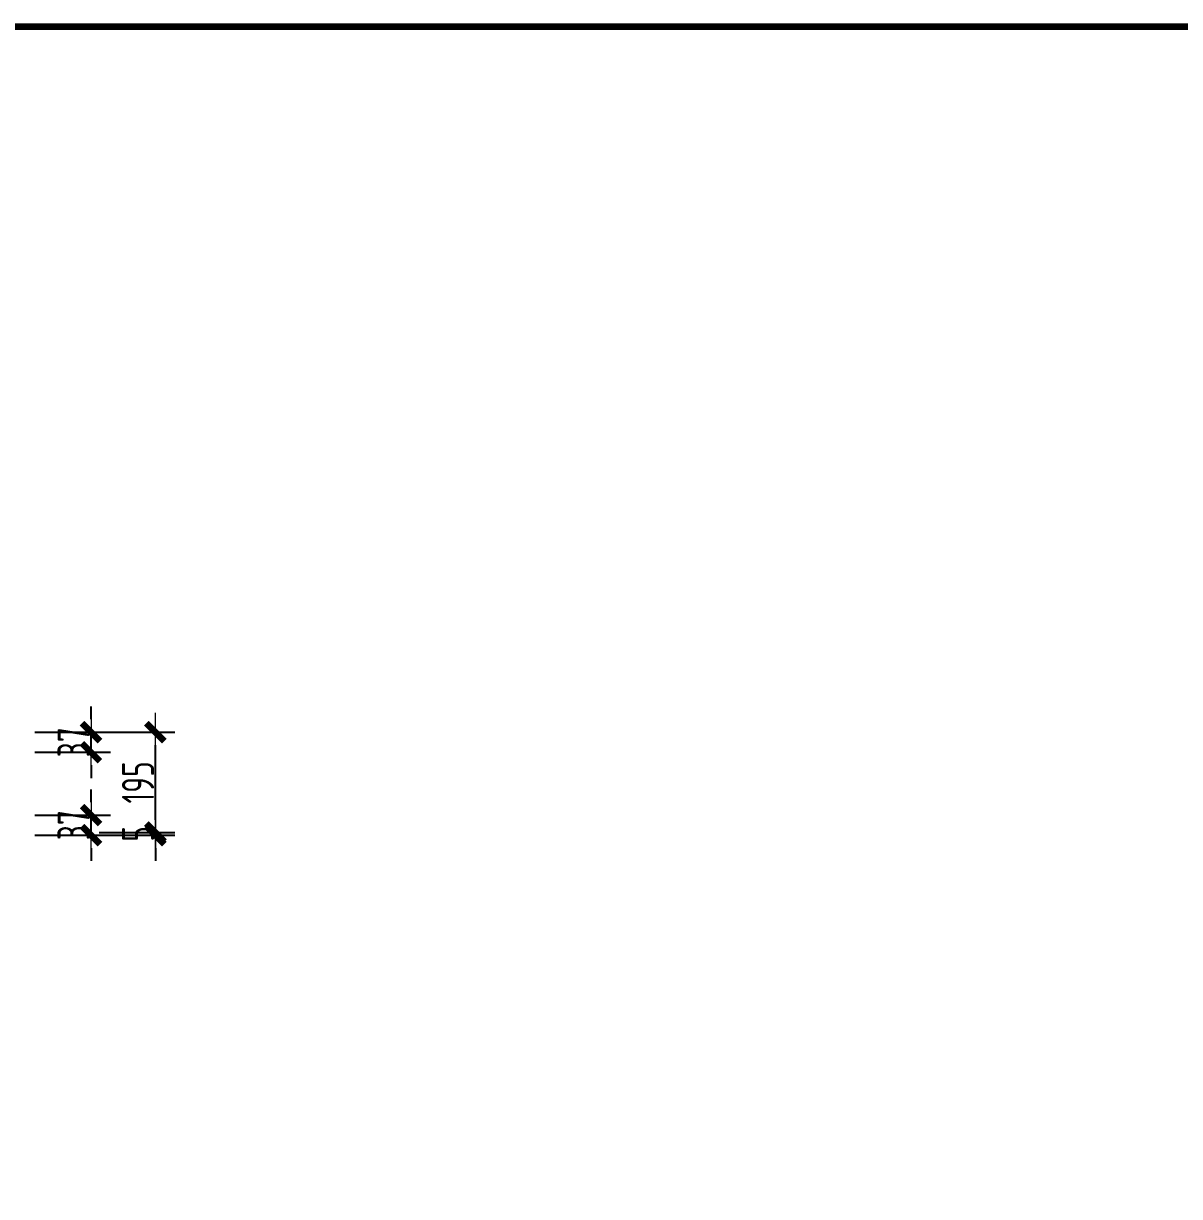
# Model space of a CAD drawing. Extents: x -85320 to 1679916, y -1321939 to 627.
# Drawn here: x 1222215 to 1231196, y -1086029 to -1076917 of the extents above; entities that cross this region are included whole.
import ezdxf

# ---------------------------------------------------------------- set-up
doc = ezdxf.new("R2010")
doc.units = 0
doc.header["$LTSCALE"] = 1000
doc.layers.add('BORDER', color=7, linetype='Continuous')
doc.layers.add('拉模', color=7, linetype='Continuous')
doc.layers.add('预制墙详图标注', color=3, linetype='Continuous', lineweight=18)
doc.styles.add('样式 1', font='yjkeng.shx', dxfattribs={"width": 0.7, "bigfont": 'yjkchn.shx'})
doc.dimstyles.new('盈建科结构', dxfattribs={"dimscale": 100, "dimtxt": 2.5, "dimasz": 1, "dimexe": 1.5, "dimexo": 0.625, "dimgap": 0.1, "dimtad": 1, "dimdec": 0, "dimrnd": 1, "dimzin": 0, "dimdsep": 46, "dimtxsty": '样式 1', "dimblk": '_yjkbk', "dimblk1": 'ARCHTICK', "dimblk2": 'ARCHTICK', "dimcen": 0.09, "dimadec": 0, "dimazin": 0, "dimtfac": 1, "dimtdec": 4, "dimtix": 1, "dimtmove": 2, "dimatfit": 3, "dimfxl": 1, "dimtolj": 1, "dimtzin": 0, "dimarcsym": 0})

# ---------------------------------------------------------------- blocks, each defined once
blk = doc.blocks.new('图框1')
at = {"layer": 'BORDER', "const_width": 50}
blk.add_lwpolyline([(1377778.9, -823088.7), (1377778.9, -783088.7), (1433678.9, -783088.7), (1433678.9, -823088.7)], close=True, dxfattribs=at)
blk = doc.blocks.new('_yjkbk')
blk.add_line((-1, 0), (1.5, 0))
blk.add_lwpolyline([(-0.7, -0.7, 0.5, 0.5, 0), (0.7, 0.7, 0.5, 0.5, 0)], format="xyseb")
blk = doc.blocks.new('*D3667')
at = {"layer": 'Defpoints', "color": 0, "transparency": 16777216}
for p in [(1222240.1, -1083066.1), (1222740.1, -1083066.1), (1222240.1, -1083222.1)]:
    blk.add_point(p, dxfattribs=at)
at = {"layer": '预制墙详图标注', "color": 0, "lineweight": -2, "transparency": 16777216}
for p, q in [((1222740.1, -1082966.1), (1222740.1, -1082866.1)), ((1222302.6, -1083066.1), (1222890.1, -1083066.1)), ((1222740.1, -1083222.1), (1222740.1, -1083066.1)), ((1222302.6, -1083222.1), (1222890.1, -1083222.1)), ((1222740.1, -1083322.1), (1222740.1, -1083422.1))]:
    blk.add_line(p, q, dxfattribs=at)
at = {"layer": '预制墙详图标注', "color": 0, "lineweight": -2, "transparency": 16777216, "xscale": 100, "yscale": 100, "zscale": 100}
for p, rotation in [((1222740.1, -1083066.1), 270), ((1222740.1, -1083222.1), 90)]:
    blk.add_blockref('_yjkbk', p, dxfattribs=dict(at, rotation=rotation))
at = {"layer": '预制墙详图标注', "color": 0, "transparency": 16777216, "insert": (1222730.1, -1083144.1), "char_height": 250, "attachment_point": 8, "rotation": 90, "style": '样式 1'}
blk.add_mtext('\\A1;37', dxfattribs=at)
blk = doc.blocks.new('_ArchTick')
at = {"color": 0, "linetype": 'ByBlock', "const_width": 0.4}
blk.add_lwpolyline([(-0.5, -0.5), (0.5, 0.5)], dxfattribs=at)
blk = doc.blocks.new('*D3668')
at = {"layer": 'Defpoints', "color": 0, "transparency": 16777216}
for p in [(1222240.1, -1082422.1), (1222740.1, -1082422.1), (1222240.1, -1082578.1)]:
    blk.add_point(p, dxfattribs=at)
at = {"layer": '预制墙详图标注', "color": 0, "lineweight": -2, "transparency": 16777216}
for p, q in [((1222740.1, -1082322.1), (1222740.1, -1082222.1)), ((1222302.6, -1082422.1), (1222890.1, -1082422.1)), ((1222740.1, -1082578.1), (1222740.1, -1082422.1)), ((1222302.6, -1082578.1), (1222890.1, -1082578.1)), ((1222740.1, -1082678.1), (1222740.1, -1082778.1))]:
    blk.add_line(p, q, dxfattribs=at)
at = {"layer": '预制墙详图标注', "color": 0, "lineweight": -2, "transparency": 16777216, "xscale": 100, "yscale": 100, "zscale": 100}
for p, rotation in [((1222740.1, -1082422.1), 270), ((1222740.1, -1082578.1), 90)]:
    blk.add_blockref('_yjkbk', p, dxfattribs=dict(at, rotation=rotation))
at = {"layer": '预制墙详图标注', "color": 0, "transparency": 16777216, "insert": (1222730.1, -1082500.1), "char_height": 250, "attachment_point": 8, "rotation": 90, "style": '样式 1'}
blk.add_mtext('\\A1;37', dxfattribs=at)
blk = doc.blocks.new('*D3669')
at = {"layer": 'Defpoints', "color": 0, "transparency": 16777216}
for p in [(1222740.1, -1083202.1), (1222740.1, -1083222.1), (1223240.1, -1083202.1)]:
    blk.add_point(p, dxfattribs=at)
at = {"layer": '预制墙详图标注', "color": 0, "lineweight": -2, "transparency": 16777216}
for p, q in [((1223240.1, -1083102.1), (1223240.1, -1083002.1)), ((1222802.6, -1083202.1), (1223390.1, -1083202.1)), ((1222802.6, -1083222.1), (1223390.1, -1083222.1)), ((1223240.1, -1083222.1), (1223240.1, -1083202.1)), ((1223240.1, -1083322.1), (1223240.1, -1083422.1))]:
    blk.add_line(p, q, dxfattribs=at)
at = {"layer": '预制墙详图标注', "color": 0, "lineweight": -2, "transparency": 16777216, "xscale": 100, "yscale": 100, "zscale": 100}
for p, rotation in [((1223240.1, -1083222.1), 90), ((1223240.1, -1083202.1), 270)]:
    blk.add_blockref('_yjkbk', p, dxfattribs=dict(at, rotation=rotation))
at = {"layer": '预制墙详图标注', "color": 0, "transparency": 16777216, "insert": (1223230.1, -1083212.1), "char_height": 250, "attachment_point": 8, "rotation": 90, "style": '样式 1'}
blk.add_mtext('\\A1;5', dxfattribs=at)
blk = doc.blocks.new('*D3670')
at = {"layer": 'Defpoints', "color": 0, "transparency": 16777216}
for p in [(1222740.1, -1082422.1), (1223240.1, -1082422.1), (1222740.1, -1083202.1)]:
    blk.add_point(p, dxfattribs=at)
at = {"layer": '预制墙详图标注', "color": 0, "lineweight": -2, "transparency": 16777216}
for p, q in [((1222802.6, -1082422.1), (1223390.1, -1082422.1)), ((1223240.1, -1083102.1), (1223240.1, -1082522.1)), ((1222802.6, -1083202.1), (1223390.1, -1083202.1))]:
    blk.add_line(p, q, dxfattribs=at)
at = {"layer": '预制墙详图标注', "color": 0, "lineweight": -2, "transparency": 16777216, "xscale": 100, "yscale": 100, "zscale": 100}
for p, rotation in [((1223240.1, -1082422.1), 90), ((1223240.1, -1083202.1), 270)]:
    blk.add_blockref('_yjkbk', p, dxfattribs=dict(at, rotation=rotation))
at = {"layer": '预制墙详图标注', "color": 0, "transparency": 16777216, "insert": (1223230.1, -1082812.1), "char_height": 250, "attachment_point": 8, "rotation": 90, "style": '样式 1'}
blk.add_mtext('\\A1;195', dxfattribs=at)

msp = doc.modelspace()

# ---------------------------------------------------------------- block references
at = {"layer": '拉模', "color": 3}
msp.add_blockref('图框1', (-173539.174, -293853.477), dxfattribs=at)

# ---------------------------------------------------------------- dimensions: what is measured, and where the dimension line sits
at = {"layer": '预制墙详图标注'}
for p1, p2, picture, middle in [((1222240.149, -1082578.058), (1222240.149, -1082422.058), '*D3668', (1222605.149, -1082500.058)), ((1222240.149, -1083222.058), (1222240.149, -1083066.058), '*D3667', (1222605.149, -1083144.058))]:
    dim = msp.add_aligned_dim(p1=p1, p2=p2, distance=-500, text='37', dimstyle='盈建科结构', override={"dimscale": 100, "dimtxt": 2.5, "dimasz": 1, "dimexe": 1.5, "dimexo": 0.625, "dimgap": 0.1, "dimtad": 1, "dimlfac": 0.25, "dimrnd": 5, "dimdle": 0, "dimtix": 1, "dimfxlon": 0}, dxfattribs=at)
    dim.commit()
    dim.dimension.update_dxf_attribs({"geometry": picture, "text_midpoint": middle})
for p1, p2, picture, middle in [((1222740.149, -1083202.058), (1222740.149, -1082422.058), '*D3670', (1223105.149, -1082812.058)), ((1222740.149, -1083222.058), (1222740.149, -1083202.058), '*D3669', (1223105.149, -1083212.058))]:
    dim = msp.add_aligned_dim(p1=p1, p2=p2, distance=-500, dimstyle='盈建科结构', override={"dimscale": 100, "dimtxt": 2.5, "dimasz": 1, "dimexe": 1.5, "dimexo": 0.625, "dimgap": 0.1, "dimtad": 1, "dimlfac": 0.25, "dimrnd": 5, "dimdle": 0, "dimtix": 1, "dimfxlon": 0}, dxfattribs=at)
    dim.commit()
    dim.dimension.update_dxf_attribs({"geometry": picture, "text_midpoint": middle})

doc.saveas('drawing.dxf')
